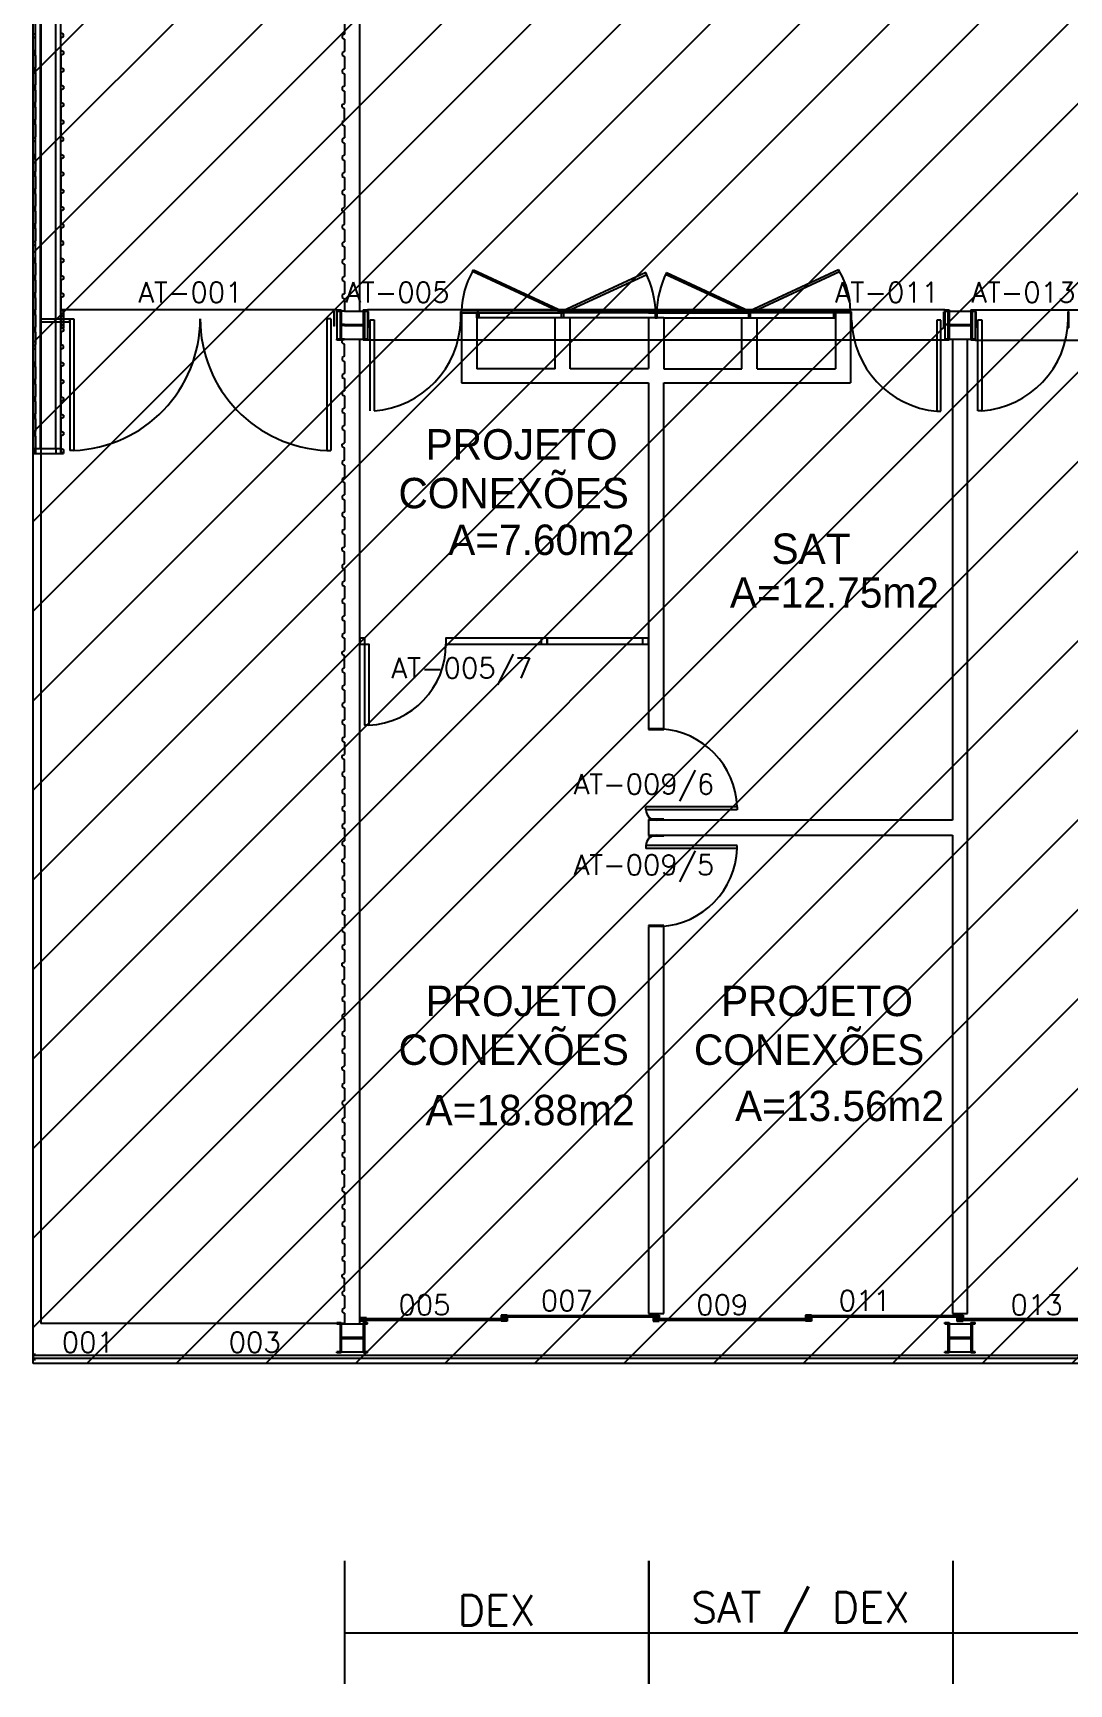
# Model space of a CAD drawing. Extents: x 966 to 1086, y 39 to 70.
# Drawn here: x 965.64 to 975.87, y 39.35 to 55.64 of the extents above; entities that cross this region are included whole.
import ezdxf
from ezdxf.enums import TextEntityAlignment as Align

# ---------------------------------------------------------------- set-up
doc = ezdxf.new("R2010")
doc.units = 0
doc.header["$LTSCALE"] = 0.5
doc.header["$MEASUREMENT"] = 0
doc.layers.get('0').update_dxf_attribs({"color": 3, "linetype": 'CONTINUOUS'})
for name, color, linetype in [('3', 2, 'CONTINUOUS'), ('DIVISORIA', 1, 'CONTINUOUS'), ('ENDEREÇO', 2, 'CONTINUOUS'), ('MATRIZ', 2, 'CONTINUOUS'), ('MATRIZ-1', 1, 'CONTINUOUS'), ('NMOD', 2, 'CONTINUOUS'), ('TEXTO', 2, 'CONTINUOUS'), ('TEXTO-CENTRO-CUSTO', 2, 'CONTINUOUS')]:
    doc.layers.add(name, color=color, linetype=linetype)
doc.styles.add('FONTE', font='FONTE.shx', dxfattribs={"height": 0.4})
doc.styles.add('ROMANS', font='simplex.shx', dxfattribs={"height": 0.3})
doc.styles.add('UNB-100', font='simplex.shx', dxfattribs={"height": 0.2})

# ---------------------------------------------------------------- blocks, each defined once
blk = doc.blocks.new('DIV')
at = {"layer": 'DIVISORIA'}
blk.add_lwpolyline([(-0.03, 0.03), (-0.97, 0.03), (-0.97, -0.03), (-0.03, -0.03)], dxfattribs=at)
blk.add_lwpolyline([(-0.03, -0.03), (0.03, -0.03), (0.03, 0.03), (-0.03, 0.03)], close=True, dxfattribs=at)

msp = doc.modelspace()

# ---------------------------------------------------------------- hatches: boundary and pattern name
at = {"layer": 'DIVISORIA'}
h = msp.add_hatch(dxfattribs=at)
h.set_pattern_fill('ANSI31', color=256, scale=5, style=0)
h.paths.add_polyline_path([(965.64165, 67.0132), (965.64165, 42.5132), (1085.94106, 42.5132), (1085.94106, 67.0132)])

# ---------------------------------------------------------------- linework, layer by layer
msp.add_lwpolyline([(965.64165, 67.0132), (1085.94106, 67.0132), (1085.94106, 42.5132), (965.64165, 42.5132)], close=True)
for points in [[(968.86665, 49.61286), (968.91665, 49.61286), (968.91665, 49.67286), (968.86665, 49.67286)], [(968.91665, 49.61286), (968.95665, 49.61286), (968.95665, 48.81286), (968.91665, 48.81286)]]:
    msp.add_lwpolyline(points, close=True, dxfattribs=at)
msp.add_arc((968.91665, 49.61286), 0.801, 272.862405, 0, dxfattribs=at)
at = {"layer": 'MATRIZ'}
for p, q in [((969.97992, 53.28952), (969.98824, 53.30756)), ((970.8591, 52.88379), (969.97992, 53.28952)), ((969.98824, 53.30756), (970.8691, 52.90111)), ((973.5934, 53.3068), (972.7142, 52.90111)), ((972.7242, 52.88379), (973.60338, 53.28952)), ((973.60338, 53.28952), (973.5934, 53.3068)), ((971.69018, 53.27998), (970.8691, 52.90111)), ((970.8791, 52.88379), (971.6987, 53.26202)), ((972.7042, 52.88379), (971.8846, 53.26202)), ((971.89312, 53.27998), (972.7142, 52.90111)), ((968.71665, 52.90085), (968.89965, 52.90085)), ((968.89965, 52.91285), (968.89965, 52.61285)), ((968.89965, 52.91285), (968.94165, 52.91285)), ((968.91165, 52.90085), (968.94165, 52.90085)), ((968.91165, 52.90085), (968.91165, 52.62485)), ((968.94165, 52.90085), (968.94165, 52.91286)), ((968.94165, 52.90085), (968.94165, 52.62485)), ((968.94768, 52.73484), (968.94768, 52.89484)), ((968.95268, 52.89484), (968.94768, 52.89484)), ((968.95268, 52.73484), (968.95268, 52.89484)), ((968.96821, 52.81527), (969.00821, 52.81527)), ((968.96821, 51.91527), (968.96821, 52.81527)), ((969.00821, 52.81527), (969.00821, 51.91527)), ((969.86258, 52.73484), (969.86258, 52.89484)), ((969.86758, 52.89484), (969.86258, 52.89484)), ((969.86758, 52.73484), (969.86758, 52.89484)), ((969.87155, 52.88375), (969.87155, 52.90375)), ((970.8661, 52.90375), (969.87155, 52.90375)), ((969.87155, 52.88375), (969.87155, 52.19243)), ((969.87155, 52.88375), (970.87174, 52.88375)), ((970.02155, 52.83375), (970.02155, 52.88375)), ((970.04155, 52.88375), (970.02155, 52.88375)), ((970.02155, 52.88175), (970.02155, 52.33175)), ((970.04155, 52.83375), (970.02155, 52.83375)), ((970.04155, 52.88369), (970.04155, 52.83369)), ((970.7941, 52.83379), (970.04155, 52.83376)), ((970.9441, 52.83379), (970.7941, 52.83379)), ((970.7941, 52.33175), (970.7941, 52.83379)), ((970.8591, 52.88379), (970.8691, 52.90111)), ((970.8591, 52.83379), (970.8591, 52.88379)), ((970.8791, 52.88379), (970.8591, 52.88379)), ((970.8791, 52.83379), (970.8591, 52.83379)), ((970.8661, 52.88375), (970.8661, 52.90375)), ((970.8791, 52.88379), (970.8691, 52.90111)), ((971.78865, 52.90375), (970.8721, 52.90375)), ((970.8721, 52.88375), (970.8721, 52.90375)), ((971.86665, 52.88375), (970.87774, 52.88375)), ((970.8791, 52.88372), (970.8791, 52.83372)), ((971.71665, 52.83382), (970.9441, 52.83379)), ((970.9441, 52.33175), (970.9441, 52.83379)), ((971.71665, 52.88375), (972.70556, 52.88375)), ((971.86665, 52.83382), (971.71665, 52.83382)), ((971.71665, 52.83382), (971.71665, 52.33382)), ((971.78165, 52.88382), (971.80165, 52.88382)), ((971.78165, 52.88375), (971.78165, 52.83375)), ((971.78165, 52.83382), (971.80165, 52.83382)), ((971.78865, 52.88379), (971.78865, 52.90379)), ((971.79465, 52.88379), (971.79465, 52.90379)), ((971.79465, 52.90375), (972.7112, 52.90375)), ((971.80165, 52.83382), (971.80165, 52.88382)), ((971.86665, 52.83382), (972.6392, 52.83379)), ((971.86665, 52.83382), (971.86665, 52.33182)), ((972.6392, 52.83379), (972.7892, 52.83379)), ((972.6392, 52.33175), (972.6392, 52.83379)), ((972.7042, 52.88379), (972.7142, 52.90111)), ((972.7042, 52.88379), (972.7242, 52.88379)), ((972.7042, 52.88372), (972.7042, 52.83372)), ((972.7042, 52.83379), (972.7242, 52.83379)), ((972.7112, 52.88375), (972.7112, 52.90375)), ((973.71175, 52.88375), (972.71156, 52.88375)), ((972.7242, 52.88379), (972.7142, 52.90111)), ((972.7172, 52.88375), (972.7172, 52.90375)), ((972.7172, 52.90375), (973.71175, 52.90375)), ((972.7242, 52.83379), (972.7242, 52.88379)), ((972.7892, 52.33175), (972.7892, 52.83379)), ((972.7892, 52.83379), (973.54175, 52.83376)), ((973.54175, 52.88375), (973.56175, 52.88375)), ((973.54175, 52.88369), (973.54175, 52.83369)), ((973.54175, 52.83375), (973.56175, 52.83375)), ((973.56175, 52.83375), (973.56175, 52.88375)), ((973.56175, 52.88175), (973.56175, 52.33175)), ((973.71175, 52.88375), (973.71175, 52.90375)), ((973.71175, 52.88643), (973.71175, 52.73643)), ((973.71175, 52.88375), (973.71175, 52.19243)), ((973.71675, 52.73143), (973.71675, 52.89143)), ((973.71675, 52.89143), (973.72175, 52.89143)), ((973.72175, 52.73143), (973.72175, 52.89143)), ((974.56282, 52.81186), (974.56282, 51.91186)), ((974.60282, 52.81186), (974.56282, 52.81186)), ((974.60282, 51.91186), (974.60282, 52.81186)), ((974.63165, 52.73143), (974.63165, 52.89143)), ((974.63165, 52.89143), (974.63665, 52.89143)), ((974.63665, 52.73143), (974.63665, 52.89143)), ((974.64165, 52.90085), (974.64165, 52.91286)), ((974.64165, 52.91285), (974.68365, 52.91285)), ((974.64165, 52.90085), (974.67165, 52.90085)), ((974.64165, 52.90085), (974.64165, 52.62485)), ((974.64165, 52.89643), (974.64165, 52.62043)), ((974.67165, 52.90085), (974.67165, 52.62485)), ((974.68365, 52.91285), (974.68365, 52.61285)), ((974.68365, 52.90085), (974.89965, 52.90085)), ((974.89965, 52.91285), (974.94165, 52.91285)), ((974.89965, 52.91285), (974.89965, 52.61285)), ((974.91165, 52.90085), (974.91165, 52.62485)), ((974.91165, 52.90085), (974.94165, 52.90085)), ((974.94165, 52.90085), (974.94165, 52.91285)), ((974.94165, 52.90085), (974.94165, 52.62485)), ((974.94558, 52.73484), (974.94558, 52.89484)), ((974.95058, 52.89484), (974.94558, 52.89484)), ((974.95058, 52.73484), (974.95058, 52.89484)), ((974.96611, 52.81527), (975.00611, 52.81527)), ((974.96611, 51.91527), (974.96611, 52.81527)), ((975.00611, 52.81527), (975.00611, 51.91527)), ((975.86048, 52.73484), (975.86048, 52.89484)), ((975.86548, 52.89484), (975.86048, 52.89484)), ((975.86548, 52.73484), (975.86548, 52.89484)), ((968.71665, 52.76885), (968.89965, 52.76885)), ((968.71665, 52.75685), (968.89965, 52.75685)), ((968.95268, 52.73484), (968.94768, 52.73484)), ((969.86758, 52.73484), (969.86258, 52.73484)), ((973.71675, 52.73143), (973.72175, 52.73143)), ((974.63165, 52.73143), (974.63665, 52.73143)), ((974.68365, 52.76885), (974.89965, 52.76885)), ((974.68365, 52.75685), (974.89965, 52.75685)), ((974.95058, 52.73484), (974.94558, 52.73484)), ((975.86548, 52.73484), (975.86048, 52.73484)), ((968.71665, 52.62485), (968.89965, 52.62485)), ((968.86665, 42.90919), (968.86665, 52.62485)), ((968.94165, 52.61285), (968.89965, 52.61285)), ((968.94165, 52.62485), (968.91165, 52.62485)), ((968.94165, 52.61285), (968.94165, 52.62485)), ((974.67165, 52.62485), (974.64165, 52.62485)), ((974.64165, 52.61285), (974.64165, 52.62485)), ((974.68365, 52.61285), (974.64165, 52.61285)), ((974.68365, 52.62485), (974.89965, 52.62485)), ((974.71665, 52.62485), (974.71665, 47.87674)), ((974.86665, 43.00768), (974.86665, 52.62485)), ((974.94165, 52.61285), (974.89965, 52.61285)), ((974.94165, 52.62485), (974.91165, 52.62485)), ((974.94165, 52.61285), (974.94165, 52.62485)), ((970.7941, 52.33175), (970.02155, 52.33175)), ((971.71665, 52.33175), (970.9441, 52.33175)), ((971.86665, 52.33175), (972.6392, 52.33175)), ((972.7892, 52.33175), (973.56175, 52.33175)), ((969.87155, 52.19243), (971.71665, 52.19243)), ((971.71665, 52.19286), (971.71665, 48.77674)), ((971.86665, 48.77674), (971.86665, 52.19243)), ((971.86665, 52.19243), (973.71175, 52.19243)), ((974.56282, 51.91186), (974.60282, 51.91186)), ((975.00611, 51.91527), (974.96611, 51.91527)), ((971.86665, 48.77674), (971.71665, 48.77674)), ((971.86665, 48.77174), (971.71665, 48.77174)), ((971.71665, 48.77174), (971.71665, 48.76674)), ((971.86665, 48.76674), (971.71665, 48.76674)), ((971.86665, 48.77174), (971.86665, 48.76674)), ((972.59265, 48.00674), (971.69165, 48.00674)), ((971.69165, 47.97674), (971.69165, 48.00674)), ((972.59321, 47.97674), (971.69165, 47.97674)), ((972.59265, 48.00674), (972.59265, 47.97674)), ((971.86665, 47.88674), (971.71665, 47.88674)), ((971.71665, 47.88674), (971.71665, 47.88174)), ((971.86665, 47.88174), (971.71665, 47.88174)), ((974.71665, 47.87674), (971.71665, 47.87674)), ((971.71665, 47.87674), (971.71665, 47.72674)), ((971.86665, 47.88674), (971.86665, 47.88174)), ((972.59321, 47.62674), (971.69165, 47.62674)), ((971.69165, 47.62674), (971.69165, 47.59674)), ((972.59265, 47.59674), (971.69165, 47.59674)), ((971.71665, 47.72674), (974.71665, 47.72674)), ((971.71665, 47.72174), (971.71665, 47.71674)), ((971.86665, 47.72174), (971.71665, 47.72174)), ((971.86665, 47.71674), (971.71665, 47.71674)), ((971.86665, 47.72174), (971.86665, 47.71674)), ((972.59265, 47.59674), (972.59265, 47.62674)), ((974.71665, 47.72674), (974.71665, 43.00768)), ((971.86665, 46.83674), (971.71665, 46.83674)), ((971.71665, 46.83674), (971.71665, 46.83174)), ((971.86665, 46.83174), (971.71665, 46.83174)), ((971.71665, 46.82674), (971.71665, 43.00768)), ((971.86665, 46.82674), (971.71665, 46.82674)), ((971.86665, 46.83674), (971.86665, 46.83174)), ((971.86665, 43.00768), (971.86665, 46.82674)), ((971.71665, 43.00768), (971.86665, 43.00768)), ((974.71665, 43.00768), (974.86665, 43.00768))]:
    msp.add_line(p, q, dxfattribs=at)
for centre, radius, start, end in [((970.68355, 52.88375), 0.81225, 150.029088, 178.589059), ((972.89975, 52.88375), 0.81225, 1.410941, 29.970912), ((970.72583, 52.82996), 1.06418, 2.901029, 25.016171), ((972.85747, 52.82996), 1.06418, 154.983829, 177.098971), ((968.93875, 52.83674), 0.92408, 274.310497, 358.642288), ((974.64771, 52.8342), 0.92624, 181.408656, 264.741495), ((974.93666, 52.83674), 0.92408, 274.310497, 358.642288), ((971.79165, 47.97674), 0.80156, 2.144908, 86.423666), ((971.79165, 47.97674), 0.1, 180, 270), ((971.79165, 47.62674), 0.1, 90, 180), ((971.79165, 47.62674), 0.80156, 273.576334, 357.855092)]:
    msp.add_arc(centre, radius, start, end, dxfattribs=at)
at = {"layer": 'MATRIZ-1'}
for p, q in [((965.64165, 42.5132), (965.64165, 67.0132)), ((965.66665, 51.49477), (965.66665, 66.81854)), ((965.71632, 51.54477), (965.71632, 66.86396)), ((965.86632, 51.54477), (965.86632, 66.86396)), ((965.91665, 51.49477), (965.91665, 66.86396)), ((968.86665, 52.90085), (968.86665, 56.6252)), ((968.71665, 55.75445), (968.71665, 55.63399)), ((965.64165, 55.63224), (965.66665, 55.64474)), ((965.64165, 55.60724), (965.64165, 55.63224)), ((965.64165, 55.60724), (965.66665, 55.59474)), ((965.66665, 55.47394), (965.66665, 55.59474)), ((965.94165, 55.63224), (965.91665, 55.64474)), ((965.94165, 55.63224), (965.91665, 55.64474)), ((965.94165, 55.60724), (965.91665, 55.59474)), ((965.94165, 55.60724), (965.91665, 55.59474)), ((965.91665, 55.47394), (965.91665, 55.59474)), ((965.91665, 55.47394), (965.91665, 55.59474)), ((965.94165, 55.60724), (965.94165, 55.63224)), ((965.94165, 55.60724), (965.94165, 55.63224)), ((968.71665, 55.63399), (968.69165, 55.62149)), ((968.69165, 55.62149), (968.69165, 55.59649)), ((968.69165, 55.59649), (968.71665, 55.58399)), ((968.71665, 55.58399), (968.71665, 55.46285)), ((965.66665, 55.47394), (965.64165, 55.46144)), ((965.64165, 55.46144), (965.64165, 55.43644)), ((965.64165, 55.43644), (965.66665, 55.42394)), ((965.66665, 55.42394), (965.66665, 55.30348)), ((965.91665, 55.47394), (965.94165, 55.46144)), ((965.91665, 55.47394), (965.94165, 55.46144)), ((965.94165, 55.43644), (965.91665, 55.42394)), ((965.94165, 55.43644), (965.91665, 55.42394)), ((965.91665, 55.42394), (965.91665, 55.30348)), ((965.91665, 55.42394), (965.91665, 55.30348)), ((965.94165, 55.46144), (965.94165, 55.43644)), ((965.94165, 55.46144), (965.94165, 55.43644)), ((968.71665, 55.46285), (968.69165, 55.45035)), ((968.69165, 55.45035), (968.69165, 55.42535)), ((968.69165, 55.42535), (968.71665, 55.41285)), ((968.71665, 55.41285), (968.71665, 55.29205)), ((965.66665, 55.30348), (965.64165, 55.29098)), ((965.64165, 55.29098), (965.64165, 55.26598)), ((965.64165, 55.26598), (965.66665, 55.25348)), ((965.66665, 55.25348), (965.66665, 55.13234)), ((965.91665, 55.30348), (965.94165, 55.29098)), ((965.91665, 55.30348), (965.94165, 55.29098)), ((965.94165, 55.26598), (965.91665, 55.25348)), ((965.94165, 55.26598), (965.91665, 55.25348)), ((965.91665, 55.25348), (965.91665, 55.13234)), ((965.91665, 55.25348), (965.91665, 55.13234)), ((965.94165, 55.29098), (965.94165, 55.26598)), ((965.94165, 55.29098), (965.94165, 55.26598)), ((968.71665, 55.29205), (968.69165, 55.27955)), ((968.69165, 55.27955), (968.69165, 55.25455)), ((968.69165, 55.25455), (968.71665, 55.24205)), ((968.71665, 55.24205), (968.71665, 55.12125)), ((965.66665, 55.13234), (965.64165, 55.11984)), ((965.64165, 55.11984), (965.64165, 55.09484)), ((965.64165, 55.09484), (965.66665, 55.08234)), ((965.66665, 55.08234), (965.66665, 54.96154)), ((965.91665, 55.13234), (965.94165, 55.11984)), ((965.91665, 55.13234), (965.94165, 55.11984)), ((965.94165, 55.09484), (965.91665, 55.08234)), ((965.94165, 55.09484), (965.91665, 55.08234)), ((965.91665, 55.08234), (965.91665, 54.96154)), ((965.91665, 55.08234), (965.91665, 54.96154)), ((965.94165, 55.11984), (965.94165, 55.09484)), ((965.94165, 55.11984), (965.94165, 55.09484)), ((968.71665, 55.12125), (968.69165, 55.10875)), ((968.69165, 55.10875), (968.69165, 55.08375)), ((968.69165, 55.08375), (968.71665, 55.07125)), ((965.66665, 54.96154), (965.64165, 54.94904)), ((965.64165, 54.94904), (965.64165, 54.92404)), ((965.64165, 54.92404), (965.66665, 54.91154)), ((965.66665, 54.91154), (965.66665, 54.79074)), ((965.91665, 54.96154), (965.94165, 54.94904)), ((965.91665, 54.96154), (965.94165, 54.94904)), ((965.94165, 54.92404), (965.91665, 54.91154)), ((965.94165, 54.92404), (965.91665, 54.91154)), ((965.91665, 54.91154), (965.91665, 54.79074)), ((965.91665, 54.91154), (965.91665, 54.79074)), ((965.94165, 54.94904), (965.94165, 54.92404)), ((965.94165, 54.94904), (965.94165, 54.92404)), ((968.69165, 54.93795), (968.71665, 54.95045)), ((968.69165, 54.91295), (968.69165, 54.93795)), ((968.69165, 54.91295), (968.71665, 54.90045)), ((968.71665, 55.07125), (968.71665, 54.95045)), ((965.66665, 54.79074), (965.64165, 54.77824)), ((965.64165, 54.77824), (965.64165, 54.75324)), ((965.64165, 54.75324), (965.66665, 54.74074)), ((965.91665, 54.79074), (965.94165, 54.77824)), ((965.91665, 54.79074), (965.94165, 54.77824)), ((965.94165, 54.75324), (965.91665, 54.74074)), ((965.94165, 54.75324), (965.91665, 54.74074)), ((965.94165, 54.77824), (965.94165, 54.75324)), ((965.94165, 54.77824), (965.94165, 54.75324)), ((968.71665, 54.77965), (968.69165, 54.76715)), ((968.69165, 54.76715), (968.69165, 54.74215)), ((968.71665, 54.77965), (968.71665, 54.90045)), ((965.64165, 54.60744), (965.66665, 54.61994)), ((965.64165, 54.58244), (965.64165, 54.60744)), ((965.66665, 54.74074), (965.66665, 54.61994)), ((965.91665, 54.74074), (965.91665, 54.61994)), ((965.91665, 54.74074), (965.91665, 54.61994)), ((965.94165, 54.60744), (965.91665, 54.61994)), ((965.94165, 54.58244), (965.94165, 54.60744)), ((968.69165, 54.74215), (968.71665, 54.72965)), ((968.71665, 54.60919), (968.69165, 54.59669)), ((968.69165, 54.59669), (968.69165, 54.57169)), ((968.71665, 54.72965), (968.71665, 54.60919)), ((965.64165, 54.58244), (965.66665, 54.56994)), ((965.66665, 54.44914), (965.64165, 54.43664)), ((965.64165, 54.43664), (965.64165, 54.41164)), ((965.66665, 54.44914), (965.66665, 54.56994)), ((965.94165, 54.58244), (965.91665, 54.56994)), ((965.91665, 54.44914), (965.91665, 54.56994)), ((965.91665, 54.44914), (965.94165, 54.43664)), ((965.94165, 54.43664), (965.94165, 54.41164)), ((968.69165, 54.57169), (968.71665, 54.55919)), ((968.71665, 54.43805), (968.69165, 54.42555)), ((968.69165, 54.42555), (968.69165, 54.40055)), ((968.71665, 54.55919), (968.71665, 54.43805)), ((965.64165, 54.41164), (965.66665, 54.39914)), ((965.66665, 54.27868), (965.64165, 54.26618)), ((965.64165, 54.26618), (965.64165, 54.24118)), ((965.66665, 54.39914), (965.66665, 54.27868)), ((965.94165, 54.41164), (965.91665, 54.39914)), ((965.91665, 54.39914), (965.91665, 54.27868)), ((965.91665, 54.27868), (965.94165, 54.26618)), ((965.94165, 54.26618), (965.94165, 54.24118)), ((968.69165, 54.40055), (968.71665, 54.38805)), ((968.71665, 54.26725), (968.69165, 54.25475)), ((968.71665, 54.38805), (968.71665, 54.26725)), ((965.64165, 54.24118), (965.66665, 54.22868)), ((965.66665, 54.10754), (965.64165, 54.09504)), ((965.66665, 54.22868), (965.66665, 54.10754)), ((965.94165, 54.24118), (965.91665, 54.22868)), ((965.91665, 54.22868), (965.91665, 54.10754)), ((965.91665, 54.10754), (965.94165, 54.09504)), ((968.69165, 54.25475), (968.69165, 54.22975)), ((968.69165, 54.22975), (968.71665, 54.21725)), ((968.71665, 54.21725), (968.71665, 54.09645)), ((965.64165, 54.09504), (965.64165, 54.07004)), ((965.64165, 54.07004), (965.66665, 54.05754)), ((965.66665, 53.93674), (965.64165, 53.92424)), ((965.66665, 54.05754), (965.66665, 53.93674)), ((965.94165, 54.07004), (965.91665, 54.05754)), ((965.91665, 54.05754), (965.91665, 53.93674)), ((965.91665, 53.93674), (965.94165, 53.92424)), ((965.94165, 54.09504), (965.94165, 54.07004)), ((968.71665, 54.09645), (968.69165, 54.08395)), ((968.69165, 54.08395), (968.69165, 54.05895)), ((968.69165, 54.05895), (968.71665, 54.04645)), ((968.71665, 54.04645), (968.71665, 53.92565)), ((965.64165, 53.92424), (965.64165, 53.89924)), ((965.64165, 53.89924), (965.66665, 53.88674)), ((965.66665, 53.88674), (965.66665, 53.76594)), ((965.94165, 53.89924), (965.91665, 53.88674)), ((965.91665, 53.88674), (965.91665, 53.76594)), ((965.94165, 53.92424), (965.94165, 53.89924)), ((968.69165, 53.91315), (968.71665, 53.92565)), ((968.69165, 53.88815), (968.69165, 53.91315)), ((968.69165, 53.88815), (968.71665, 53.87565)), ((968.71665, 53.75485), (968.71665, 53.87565)), ((965.66665, 53.76594), (965.64165, 53.75344)), ((965.64165, 53.75344), (965.64165, 53.72844)), ((965.64165, 53.72844), (965.66665, 53.71594)), ((965.66665, 53.71594), (965.66665, 53.59514)), ((965.91665, 53.76594), (965.94165, 53.75344)), ((965.94165, 53.72844), (965.91665, 53.71594)), ((965.91665, 53.71594), (965.91665, 53.59514)), ((965.94165, 53.75344), (965.94165, 53.72844)), ((968.71665, 53.75485), (968.69165, 53.74235)), ((968.69165, 53.74235), (968.69165, 53.71735)), ((968.69165, 53.71735), (968.71665, 53.70485)), ((968.71665, 53.70485), (968.71665, 53.58439)), ((965.64165, 53.58264), (965.66665, 53.59514)), ((965.64165, 53.55764), (965.64165, 53.58264)), ((965.64165, 53.55764), (965.66665, 53.54514)), ((965.66665, 53.42434), (965.66665, 53.54514)), ((965.94165, 53.58264), (965.91665, 53.59514)), ((965.94165, 53.55764), (965.91665, 53.54514)), ((965.91665, 53.42434), (965.91665, 53.54514)), ((965.94165, 53.55764), (965.94165, 53.58264)), ((968.71665, 53.58439), (968.69165, 53.57189)), ((968.69165, 53.57189), (968.69165, 53.54689)), ((968.69165, 53.54689), (968.71665, 53.53439)), ((968.71665, 53.53439), (968.71665, 53.41325)), ((965.66665, 53.42434), (965.64165, 53.41184)), ((965.64165, 53.41184), (965.64165, 53.38684)), ((965.64165, 53.38684), (965.66665, 53.37434)), ((965.66665, 53.37434), (965.66665, 53.25388)), ((965.91665, 53.42434), (965.94165, 53.41184)), ((965.94165, 53.38684), (965.91665, 53.37434)), ((965.91665, 53.37434), (965.91665, 53.25388)), ((965.94165, 53.41184), (965.94165, 53.38684)), ((968.71665, 53.41325), (968.69165, 53.40075)), ((968.69165, 53.40075), (968.69165, 53.37575)), ((968.69165, 53.37575), (968.71665, 53.36325)), ((968.71665, 53.36325), (968.71665, 53.24245)), ((965.66665, 53.25388), (965.64165, 53.24138)), ((965.64165, 53.24138), (965.64165, 53.21638)), ((965.64165, 53.21638), (965.66665, 53.20388)), ((965.66665, 53.20388), (965.66665, 53.08274)), ((965.91665, 53.25388), (965.94165, 53.24138)), ((965.94165, 53.21638), (965.91665, 53.20388)), ((965.91665, 53.20388), (965.91665, 53.08274)), ((965.94165, 53.24138), (965.94165, 53.21638)), ((968.71665, 53.24245), (968.69165, 53.22995)), ((968.69165, 53.22995), (968.69165, 53.20495)), ((968.69165, 53.20495), (968.71665, 53.19245)), ((968.71665, 53.19245), (968.71665, 53.07165)), ((965.66665, 53.08274), (965.64165, 53.07024)), ((965.64165, 53.07024), (965.64165, 53.04524)), ((965.64165, 53.04524), (965.66665, 53.03274)), ((965.66665, 53.03274), (965.66665, 52.91194)), ((965.91665, 53.08274), (965.94165, 53.07024)), ((965.94165, 53.04524), (965.91665, 53.03274)), ((965.91665, 53.03274), (965.91665, 52.91194)), ((965.94165, 53.07024), (965.94165, 53.04524)), ((968.71665, 53.07165), (968.69165, 53.05915)), ((968.69165, 53.05915), (968.69165, 53.03415)), ((968.69165, 53.03415), (968.71665, 53.02165)), ((968.71665, 53.02165), (968.71665, 52.90085)), ((965.66665, 52.91194), (965.64165, 52.89944)), ((965.64165, 52.89944), (965.64165, 52.87444)), ((965.64165, 52.87444), (965.66665, 52.86194)), ((965.66665, 52.86194), (965.66665, 52.74114)), ((968.64165, 52.91285), (965.91665, 52.91285)), ((965.91665, 52.91194), (965.94165, 52.89944)), ((965.91665, 52.88), (965.94165, 52.88)), ((965.91665, 52.88), (965.91665, 52.855)), ((965.91665, 52.86194), (965.91665, 52.74114)), ((965.91665, 51.49477), (965.91665, 52.86194)), ((965.91665, 52.855), (965.94165, 52.855)), ((965.94165, 52.89944), (965.94165, 52.88)), ((965.94665, 52.885), (965.94165, 52.885)), ((965.94165, 52.735), (965.94165, 52.885)), ((965.94165, 52.855), (965.94165, 52.88)), ((965.94665, 52.735), (965.94665, 52.885)), ((968.61444, 52.89988), (968.60944, 52.89988)), ((968.60944, 52.89988), (968.60944, 52.74988)), ((968.61444, 52.89988), (968.61444, 52.74988)), ((968.64165, 52.90085), (968.64165, 52.91286)), ((968.64165, 52.91285), (968.68365, 52.91285)), ((968.64165, 52.90085), (968.67165, 52.90085)), ((968.64165, 52.90085), (968.64165, 52.62485)), ((968.67165, 52.90085), (968.67165, 52.62485)), ((968.68365, 52.91285), (968.68365, 52.61285)), ((968.71665, 52.90085), (968.68365, 52.90085)), ((974.64165, 52.91286), (968.94165, 52.91286)), ((974.94165, 52.91285), (980.64165, 52.91285)), ((965.66665, 52.74114), (965.64165, 52.72864)), ((965.64165, 52.72864), (965.64165, 52.70364)), ((965.64165, 52.70364), (965.66665, 52.69114)), ((965.66665, 52.69114), (965.66665, 52.57034)), ((965.91665, 52.76494), (965.94165, 52.76494)), ((965.91665, 52.76494), (965.91665, 52.73994)), ((965.91665, 52.73994), (965.94165, 52.73994)), ((965.94165, 52.70364), (965.91665, 52.69114)), ((965.91665, 52.69114), (965.91665, 52.57034)), ((965.91905, 52.73994), (965.94165, 52.72864)), ((965.94165, 52.73994), (965.94165, 52.76494)), ((965.94665, 52.735), (965.94165, 52.735)), ((965.94165, 52.72864), (965.94165, 52.70364)), ((968.61444, 52.74988), (968.60944, 52.74988)), ((968.71665, 52.76885), (968.68365, 52.76885)), ((968.71665, 52.75685), (968.68365, 52.75685)), ((965.64165, 52.55784), (965.66665, 52.57034)), ((965.64165, 52.53284), (965.64165, 52.55784)), ((965.64165, 52.53284), (965.66665, 52.52034)), ((965.66665, 52.39954), (965.66665, 52.52034)), ((965.94165, 52.55784), (965.91665, 52.57034)), ((965.94165, 52.53284), (965.91665, 52.52034)), ((965.91665, 52.39954), (965.91665, 52.52034)), ((965.94165, 52.53284), (965.94165, 52.55784)), ((968.64165, 52.61285), (968.64165, 52.62485)), ((968.67165, 52.62485), (968.64165, 52.62485)), ((968.68365, 52.61285), (968.64165, 52.61285)), ((968.71665, 52.62485), (968.68365, 52.62485)), ((968.69165, 52.61235), (968.71665, 52.62485)), ((968.69165, 52.58735), (968.69165, 52.61235)), ((968.69165, 52.58735), (968.71665, 52.57485)), ((968.71665, 52.45405), (968.71665, 52.57485)), ((974.64165, 52.61286), (968.94165, 52.61286)), ((974.94165, 52.61285), (980.64165, 52.61285)), ((965.66665, 52.39954), (965.64165, 52.38704)), ((965.64165, 52.38704), (965.64165, 52.36204)), ((965.64165, 52.36204), (965.66665, 52.34954)), ((965.66665, 52.34954), (965.66665, 52.22908)), ((965.91665, 52.39954), (965.94165, 52.38704)), ((965.94165, 52.36204), (965.91665, 52.34954)), ((965.91665, 52.34954), (965.91665, 52.22908)), ((965.94165, 52.38704), (965.94165, 52.36204)), ((968.71665, 52.45405), (968.69165, 52.44155)), ((968.69165, 52.44155), (968.69165, 52.41655)), ((968.69165, 52.41655), (968.71665, 52.40405)), ((968.71665, 52.40405), (968.71665, 52.28359)), ((965.66665, 52.22908), (965.64165, 52.21658)), ((965.64165, 52.21658), (965.64165, 52.19158)), ((965.64165, 52.19158), (965.66665, 52.17908)), ((965.66665, 52.17908), (965.66665, 52.05794)), ((965.91665, 52.22908), (965.94165, 52.21658)), ((965.94165, 52.19158), (965.91665, 52.17908)), ((965.91665, 52.17908), (965.91665, 52.05794)), ((965.94165, 52.21658), (965.94165, 52.19158)), ((968.71665, 52.28359), (968.69165, 52.27109)), ((968.69165, 52.27109), (968.69165, 52.24609)), ((968.69165, 52.24609), (968.71665, 52.23359)), ((968.71665, 52.23359), (968.71665, 52.11245)), ((965.66665, 52.05794), (965.64165, 52.04544)), ((965.64165, 52.04544), (965.64165, 52.02044)), ((965.64165, 52.02044), (965.66665, 52.00794)), ((965.66665, 52.00794), (965.66665, 51.88714)), ((965.91665, 52.05794), (965.94165, 52.04544)), ((965.94165, 52.02044), (965.91665, 52.00794)), ((965.91665, 52.00794), (965.91665, 51.88714)), ((965.94165, 52.04544), (965.94165, 52.02044)), ((968.71665, 52.11245), (968.69165, 52.09995)), ((968.69165, 52.09995), (968.69165, 52.07495)), ((968.69165, 52.07495), (968.71665, 52.06245)), ((968.71665, 52.06245), (968.71665, 51.94165)), ((965.66665, 51.88714), (965.64165, 51.87464)), ((965.64165, 51.87464), (965.64165, 51.84964)), ((965.64165, 51.84964), (965.66665, 51.83714)), ((965.66665, 51.83714), (965.66665, 51.71634)), ((965.91665, 51.88714), (965.94165, 51.87464)), ((965.94165, 51.84964), (965.91665, 51.83714)), ((965.91665, 51.83714), (965.91665, 51.71634)), ((965.94165, 51.87464), (965.94165, 51.84964)), ((968.71665, 51.94165), (968.69165, 51.92915)), ((968.69165, 51.92915), (968.69165, 51.90415)), ((968.69165, 51.90415), (968.71665, 51.89165)), ((968.71665, 51.89165), (968.71665, 51.77085)), ((965.66665, 51.71634), (965.64165, 51.70384)), ((965.64165, 51.70384), (965.64165, 51.67884)), ((965.64165, 51.67884), (965.66665, 51.66634)), ((965.66665, 51.6672), (965.66665, 51.5464)), ((965.91665, 51.71634), (965.94165, 51.70384)), ((965.94165, 51.67884), (965.91665, 51.66634)), ((965.91665, 51.6672), (965.91665, 51.5464)), ((965.94165, 51.70384), (965.94165, 51.67884)), ((968.71665, 51.77085), (968.69165, 51.75835)), ((968.69165, 51.75835), (968.69165, 51.73335)), ((968.69165, 51.73335), (968.71665, 51.72085)), ((968.71665, 51.72085), (968.71665, 51.60005)), ((965.66665, 51.5464), (965.64165, 51.5339)), ((965.64165, 51.5339), (965.64165, 51.5089)), ((965.64165, 51.5339), (965.64165, 51.49477)), ((965.64165, 51.5089), (965.66665, 51.4964)), ((965.64165, 51.49477), (965.94165, 51.49477)), ((965.66665, 51.54477), (965.66665, 51.49477)), ((965.66665, 51.54477), (965.71665, 51.54477)), ((965.71665, 51.54477), (965.71665, 51.49477)), ((965.71665, 51.54477), (965.86665, 51.54477)), ((965.86665, 51.54477), (965.86665, 51.49477)), ((965.86665, 51.54477), (965.91665, 51.54477)), ((965.91665, 51.5464), (965.94165, 51.5339)), ((965.91665, 51.54477), (965.91665, 51.49477)), ((965.94165, 51.5089), (965.91665, 51.4964)), ((965.94165, 51.5339), (965.94165, 51.5089)), ((965.94165, 51.5339), (965.94165, 51.49477)), ((968.69165, 51.58755), (968.71665, 51.60005)), ((968.69165, 51.56255), (968.69165, 51.58755)), ((968.69165, 51.56255), (968.71665, 51.55005)), ((968.71665, 51.42925), (968.71665, 51.55005)), ((968.71665, 51.42925), (968.69165, 51.41675)), ((968.69165, 51.41675), (968.69165, 51.39175)), ((968.69165, 51.39175), (968.71665, 51.37925)), ((968.71665, 51.37925), (968.71665, 51.25879)), ((968.71665, 51.25879), (968.69165, 51.24629)), ((968.69165, 51.24629), (968.69165, 51.22129)), ((968.69165, 51.22129), (968.71665, 51.20879)), ((968.71665, 51.20879), (968.71665, 51.08765)), ((968.71665, 51.08765), (968.69165, 51.07515)), ((968.69165, 51.07515), (968.69165, 51.05015)), ((968.69165, 51.05015), (968.71665, 51.03765)), ((968.71665, 51.03765), (968.71665, 50.91685)), ((968.71665, 50.91685), (968.69165, 50.90435)), ((968.69165, 50.90435), (968.69165, 50.87935)), ((968.69165, 50.87935), (968.71665, 50.86685)), ((968.71665, 50.86685), (968.71665, 50.74605)), ((968.71665, 50.74605), (968.69165, 50.73355)), ((968.69165, 50.73355), (968.69165, 50.70855)), ((968.69165, 50.70855), (968.71665, 50.69605)), ((968.71665, 50.69605), (968.71665, 50.57525)), ((968.69165, 50.56275), (968.71665, 50.57525)), ((968.69165, 50.53775), (968.69165, 50.56275)), ((968.69165, 50.53775), (968.71665, 50.52525)), ((968.71665, 50.40445), (968.71665, 50.52525)), ((968.71665, 50.40445), (968.69165, 50.39195)), ((968.69165, 50.39195), (968.69165, 50.36695)), ((968.69165, 50.36695), (968.71665, 50.35445)), ((968.71665, 50.35445), (968.71665, 50.23399)), ((968.71665, 50.23399), (968.69165, 50.22149)), ((968.69165, 50.22149), (968.69165, 50.19649)), ((968.69165, 50.19649), (968.71665, 50.18399)), ((968.71665, 50.06285), (968.69165, 50.05035)), ((968.69165, 50.05035), (968.69165, 50.02535)), ((968.69165, 50.02535), (968.71665, 50.01285)), ((968.71665, 50.18399), (968.71665, 50.06285)), ((968.71665, 49.89205), (968.69165, 49.87955)), ((968.69165, 49.87955), (968.69165, 49.85455)), ((968.71665, 50.01285), (968.71665, 49.89205)), ((968.69165, 49.85455), (968.71665, 49.84205)), ((968.71665, 49.72125), (968.69165, 49.70875)), ((968.69165, 49.70875), (968.69165, 49.68375)), ((968.71665, 49.84205), (968.71665, 49.72125)), ((968.69165, 49.68375), (968.71665, 49.67125)), ((968.69165, 49.53795), (968.71665, 49.55045)), ((968.69165, 49.51295), (968.69165, 49.53795)), ((968.71665, 49.67125), (968.71665, 49.55045)), ((968.69165, 49.51295), (968.71665, 49.50045)), ((968.71665, 49.37965), (968.69165, 49.36715)), ((968.71665, 49.37965), (968.71665, 49.50045)), ((968.69165, 49.36715), (968.69165, 49.34215)), ((968.69165, 49.34215), (968.71665, 49.32965)), ((968.71665, 49.20919), (968.69165, 49.19669)), ((968.71665, 49.32965), (968.71665, 49.20919)), ((968.69165, 49.19669), (968.69165, 49.17169)), ((968.69165, 49.17169), (968.71665, 49.15919)), ((968.71665, 49.15919), (968.71665, 49.03805)), ((968.71665, 49.03805), (968.69165, 49.02555)), ((968.69165, 49.02555), (968.69165, 49.00055)), ((968.69165, 49.00055), (968.71665, 48.98805)), ((968.71665, 48.98805), (968.71665, 48.86725)), ((968.71665, 48.86725), (968.69165, 48.85475)), ((968.69165, 48.85475), (968.69165, 48.82975)), ((968.69165, 48.82975), (968.71665, 48.81725)), ((968.71665, 48.81725), (968.71665, 48.69645)), ((968.71665, 48.69645), (968.69165, 48.68395)), ((968.69165, 48.68395), (968.69165, 48.65895)), ((968.69165, 48.65895), (968.71665, 48.64645)), ((968.71665, 48.64645), (968.71665, 48.52565)), ((968.69165, 48.51315), (968.71665, 48.52565)), ((968.69165, 48.48815), (968.69165, 48.51315)), ((968.69165, 48.48815), (968.71665, 48.47565)), ((968.71665, 48.35485), (968.71665, 48.47565)), ((968.71665, 48.35485), (968.69165, 48.34235)), ((968.69165, 48.34235), (968.69165, 48.31735)), ((968.69165, 48.31735), (968.71665, 48.30485)), ((968.71665, 48.30485), (968.71665, 48.18439)), ((968.71665, 48.18439), (968.69165, 48.17189)), ((968.69165, 48.17189), (968.69165, 48.14689)), ((968.69165, 48.14689), (968.71665, 48.13439)), ((968.71665, 48.13439), (968.71665, 48.01325)), ((968.71665, 48.01325), (968.69165, 48.00075)), ((968.69165, 48.00075), (968.69165, 47.97575)), ((968.69165, 47.97575), (968.71665, 47.96325)), ((968.71665, 47.96325), (968.71665, 47.84245)), ((968.71665, 47.84245), (968.69165, 47.82995)), ((968.69165, 47.82995), (968.69165, 47.80495)), ((968.69165, 47.80495), (968.71665, 47.79245)), ((968.71665, 47.79245), (968.71665, 47.67165)), ((968.71665, 47.67165), (968.69165, 47.65915)), ((968.69165, 47.65915), (968.69165, 47.63415)), ((968.69165, 47.63415), (968.71665, 47.62165)), ((968.71665, 47.62165), (968.71665, 47.50085)), ((968.69165, 47.48835), (968.71665, 47.50085)), ((968.69165, 47.46335), (968.69165, 47.48835)), ((968.69165, 47.46335), (968.71665, 47.45085)), ((968.71665, 47.33005), (968.71665, 47.45085)), ((968.71665, 47.33005), (968.69165, 47.31755)), ((968.69165, 47.31755), (968.69165, 47.29255)), ((968.69165, 47.29255), (968.71665, 47.28005)), ((968.71665, 47.28005), (968.71665, 47.15959)), ((968.71665, 47.15959), (968.69165, 47.14709)), ((968.69165, 47.14709), (968.69165, 47.12209)), ((968.69165, 47.12209), (968.71665, 47.10959)), ((968.71665, 47.10959), (968.71665, 46.98845)), ((968.71665, 46.98845), (968.69165, 46.97595)), ((968.69165, 46.97595), (968.69165, 46.95095)), ((968.69165, 46.95095), (968.71665, 46.93845)), ((968.71665, 46.93845), (968.71665, 46.81765)), ((968.71665, 46.81765), (968.69165, 46.80515)), ((968.69165, 46.80515), (968.69165, 46.78015)), ((968.69165, 46.78015), (968.71665, 46.76765)), ((968.71665, 46.76765), (968.71665, 46.64685)), ((968.71665, 46.64685), (968.69165, 46.63435)), ((968.69165, 46.63435), (968.69165, 46.60935)), ((968.69165, 46.60935), (968.71665, 46.59685)), ((968.69165, 46.46355), (968.71665, 46.47605)), ((968.69165, 46.43855), (968.69165, 46.46355)), ((968.69165, 46.43855), (968.71665, 46.42605)), ((968.71665, 46.59685), (968.71665, 46.47605)), ((968.71665, 46.30525), (968.69165, 46.29275)), ((968.69165, 46.29275), (968.69165, 46.26775)), ((968.71665, 46.30525), (968.71665, 46.42605)), ((968.69165, 46.26775), (968.71665, 46.25525)), ((968.71665, 46.13479), (968.69165, 46.12229)), ((968.69165, 46.12229), (968.69165, 46.09729)), ((968.71665, 46.25525), (968.71665, 46.13479)), ((968.69165, 46.09729), (968.71665, 46.08479)), ((968.71665, 45.96365), (968.69165, 45.95115)), ((968.69165, 45.95115), (968.69165, 45.92615)), ((968.71665, 46.08479), (968.71665, 45.96365)), ((968.69165, 45.92615), (968.71665, 45.91365)), ((968.71665, 45.79285), (968.69165, 45.78035)), ((968.71665, 45.91365), (968.71665, 45.79285)), ((968.69165, 45.78035), (968.69165, 45.75535)), ((968.69165, 45.75535), (968.71665, 45.74285)), ((968.71665, 45.74285), (968.71665, 45.62205)), ((968.71665, 45.62205), (968.69165, 45.60955)), ((968.69165, 45.60955), (968.69165, 45.58455)), ((968.69165, 45.58455), (968.71665, 45.57205)), ((968.71665, 45.57205), (968.71665, 45.45125)), ((968.69165, 45.43875), (968.71665, 45.45125)), ((968.69165, 45.41375), (968.69165, 45.43875)), ((968.69165, 45.41375), (968.71665, 45.40125)), ((968.71665, 45.28045), (968.71665, 45.40125)), ((968.71665, 45.28045), (968.69165, 45.26795)), ((968.69165, 45.26795), (968.69165, 45.24295)), ((968.69165, 45.24295), (968.71665, 45.23045)), ((968.71665, 45.23045), (968.71665, 45.10999)), ((968.71665, 45.10999), (968.69165, 45.09749)), ((968.69165, 45.09749), (968.69165, 45.07249)), ((968.69165, 45.07249), (968.71665, 45.05999)), ((968.71665, 45.05999), (968.71665, 44.93885)), ((968.71665, 44.93885), (968.69165, 44.92635)), ((968.69165, 44.92635), (968.69165, 44.90135)), ((968.69165, 44.90135), (968.71665, 44.88885)), ((968.71665, 44.88885), (968.71665, 44.76805)), ((968.71665, 44.76805), (968.69165, 44.75555)), ((968.69165, 44.75555), (968.69165, 44.73055)), ((968.69165, 44.73055), (968.71665, 44.71805)), ((968.71665, 44.71805), (968.71665, 44.59725)), ((968.71665, 44.59725), (968.69165, 44.58475)), ((968.69165, 44.58475), (968.69165, 44.55975)), ((968.69165, 44.55975), (968.71665, 44.54725)), ((968.71665, 44.54725), (968.71665, 44.42645)), ((968.69165, 44.41395), (968.71665, 44.42645)), ((968.69165, 44.38895), (968.69165, 44.41395)), ((968.69165, 44.38895), (968.71665, 44.37645)), ((968.71665, 44.25565), (968.71665, 44.37645)), ((968.71665, 44.25565), (968.69165, 44.24315)), ((968.69165, 44.24315), (968.69165, 44.21815)), ((968.69165, 44.21815), (968.71665, 44.20565)), ((968.71665, 44.20565), (968.71665, 44.08519)), ((968.71665, 44.08519), (968.69165, 44.07269)), ((968.69165, 44.07269), (968.69165, 44.04769)), ((968.69165, 44.04769), (968.71665, 44.03519)), ((968.71665, 44.03519), (968.71665, 43.91405)), ((968.71665, 43.91405), (968.69165, 43.90155)), ((968.69165, 43.90155), (968.69165, 43.87655)), ((968.69165, 43.87655), (968.71665, 43.86405)), ((968.71665, 43.86405), (968.71665, 43.74325)), ((968.71665, 43.74325), (968.69165, 43.73075)), ((968.69165, 43.73075), (968.69165, 43.70575)), ((968.69165, 43.70575), (968.71665, 43.69325)), ((968.71665, 43.69325), (968.71665, 43.57245)), ((968.71665, 43.57245), (968.69165, 43.55995)), ((968.69165, 43.55995), (968.69165, 43.53495)), ((968.69165, 43.53495), (968.71665, 43.52245)), ((968.71665, 43.52245), (968.71665, 43.40165)), ((968.69165, 43.38915), (968.71665, 43.40165)), ((968.69165, 43.36415), (968.69165, 43.38915)), ((968.69165, 43.36415), (968.71665, 43.35165)), ((968.71665, 43.23085), (968.71665, 43.35165)), ((968.71665, 43.23085), (968.69165, 43.21835)), ((968.69165, 43.21835), (968.69165, 43.19335)), ((968.69165, 43.19335), (968.71665, 43.18085)), ((968.71665, 43.18085), (968.71665, 43.06039)), ((968.71665, 43.06039), (968.69165, 43.04789)), ((968.69165, 43.04789), (968.69165, 43.02289)), ((968.69165, 43.02289), (968.71665, 43.01039)), ((968.64165, 42.91754), (968.68365, 42.91754)), ((968.64165, 42.90554), (968.64165, 42.91754)), ((968.64165, 42.90554), (968.67165, 42.90554)), ((968.67165, 42.90554), (968.67165, 42.62954)), ((968.68365, 42.91754), (968.68365, 42.61754)), ((968.68365, 42.90554), (968.89965, 42.90554)), ((968.71665, 43.01039), (968.71665, 42.90919)), ((968.93147, 42.96393), (968.87147, 42.96393)), ((968.87147, 42.96393), (968.87147, 42.93393)), ((968.87147, 42.93393), (968.93147, 42.93393)), ((968.87847, 42.95521), (968.87847, 42.93921)), ((970.31465, 42.95521), (968.87847, 42.95521)), ((970.31465, 42.93921), (968.87847, 42.93921)), ((968.89965, 42.91754), (968.94165, 42.91754)), ((968.89965, 42.91754), (968.89965, 42.61754)), ((968.91165, 42.90554), (968.94165, 42.90554)), ((968.91165, 42.90554), (968.91165, 42.62954)), ((968.94165, 42.90554), (968.94165, 42.91754)), ((970.26165, 42.99221), (970.26165, 42.96221)), ((970.32165, 42.99221), (970.26165, 42.99221)), ((970.26165, 42.96221), (970.32165, 42.96221)), ((970.32165, 42.93221), (970.26165, 42.93221)), ((971.81465, 42.98521), (970.26865, 42.98521)), ((970.26865, 42.96921), (970.26865, 42.98521)), ((971.81465, 42.96921), (970.26865, 42.96921)), ((970.31465, 42.95521), (970.31465, 42.93921)), ((970.32165, 42.96221), (970.32165, 42.93221)), ((971.76165, 42.99221), (971.82165, 42.99221)), ((971.76165, 42.96221), (971.76165, 42.93221)), ((971.82165, 42.96221), (971.76165, 42.96221)), ((971.76165, 42.93221), (971.82165, 42.93221)), ((973.31965, 42.95521), (971.76865, 42.95521)), ((971.76865, 42.95521), (971.76865, 42.93921)), ((973.31965, 42.93921), (971.76865, 42.93921)), ((971.81465, 42.96921), (971.81465, 42.98521)), ((971.82165, 42.99221), (971.82165, 42.96221)), ((973.26665, 42.99221), (973.26665, 42.96221)), ((973.32665, 42.99221), (973.26665, 42.99221)), ((973.26665, 42.96221), (973.32665, 42.96221)), ((973.32665, 42.93221), (973.26665, 42.93221)), ((973.27365, 42.96921), (973.27365, 42.98521)), ((974.81465, 42.98521), (973.27365, 42.98521)), ((974.81465, 42.96921), (973.27365, 42.96921)), ((973.31965, 42.95521), (973.31965, 42.93921)), ((973.32665, 42.96221), (973.32665, 42.93221)), ((974.64165, 42.90554), (974.64165, 42.91754)), ((974.64165, 42.91754), (974.68365, 42.91754)), ((974.64165, 42.90554), (974.67165, 42.90554)), ((974.67165, 42.90554), (974.67165, 42.62954)), ((974.68365, 42.91754), (974.68365, 42.61754)), ((974.68365, 42.90554), (974.89965, 42.90554)), ((974.76165, 42.99221), (974.82165, 42.99221)), ((974.76165, 42.96221), (974.76165, 42.93221)), ((974.82165, 42.96221), (974.76165, 42.96221)), ((974.76165, 42.93221), (974.82165, 42.93221)), ((976.31465, 42.95521), (974.76865, 42.95521)), ((974.76865, 42.95521), (974.76865, 42.93921)), ((976.31465, 42.93921), (974.76865, 42.93921)), ((974.81465, 42.96921), (974.81465, 42.98521)), ((974.82165, 42.99221), (974.82165, 42.96221)), ((974.89965, 42.91754), (974.89965, 42.61754)), ((974.89965, 42.91754), (974.94165, 42.91754)), ((974.91165, 42.90554), (974.91165, 42.62954)), ((974.91165, 42.90554), (974.94165, 42.90554)), ((974.94165, 42.90554), (974.94165, 42.91754)), ((968.68365, 42.77354), (968.89965, 42.77354)), ((968.68365, 42.76154), (968.89965, 42.76154)), ((974.68365, 42.77354), (974.89965, 42.77354)), ((974.68365, 42.76154), (974.89965, 42.76154)), ((965.66606, 42.60183), (965.64106, 42.60183)), ((965.64106, 42.60183), (965.64106, 42.55183)), ((1048.29056, 42.5932), (965.64106, 42.5932)), ((1048.29056, 42.5632), (965.64106, 42.5632)), ((965.66606, 42.55186), (965.64106, 42.55186)), ((965.64165, 42.55183), (965.66665, 42.55183)), ((968.67165, 42.62954), (968.64165, 42.62954)), ((968.64165, 42.61754), (968.64165, 42.62954)), ((968.68365, 42.61754), (968.64165, 42.61754)), ((968.68365, 42.62954), (968.89965, 42.62954)), ((968.94165, 42.61754), (968.89965, 42.61754)), ((968.94165, 42.62954), (968.91165, 42.62954)), ((968.94165, 42.61754), (968.94165, 42.62954)), ((974.64165, 42.61754), (974.64165, 42.62954)), ((974.67165, 42.62954), (974.64165, 42.62954)), ((974.68365, 42.61754), (974.64165, 42.61754)), ((974.68365, 42.62954), (974.89965, 42.62954)), ((974.94165, 42.61754), (974.89965, 42.61754)), ((974.94165, 42.62954), (974.91165, 42.62954)), ((974.94165, 42.61754), (974.94165, 42.62954)), ((1085.94106, 42.5132), (965.64165, 42.5132))]:
    msp.add_line(p, q, dxfattribs=at)
at = {"layer": 'MATRIZ-1', "color": 1}
for p, q in [((965.71712, 66.62928), (965.71712, 42.90919)), ((965.71712, 52.825), (966.00139, 52.825)), ((965.71712, 52.795), (966.00139, 52.795)), ((966.00139, 52.825), (966.00139, 52.795)), ((966.00315, 52.82488), (966.00315, 51.525)), ((966.00315, 52.82488), (966.04315, 52.82488)), ((966.04315, 52.82488), (966.04315, 51.525)), ((968.58014, 52.82488), (968.54014, 52.82488)), ((968.54014, 52.82488), (968.54014, 51.525)), ((968.58014, 52.82488), (968.58014, 51.525)), ((966.04315, 51.525), (966.00315, 51.525)), ((968.54014, 51.525), (968.58014, 51.525)), ((968.71665, 42.90919), (965.71712, 42.90919))]:
    msp.add_line(p, q, dxfattribs=at)
for centre, start, end in [((965.99247, 52.82319), 272.235694, 0.074322), ((968.59082, 52.82319), 179.925678, 267.764306)]:
    msp.add_arc(centre, 1.29918, start, end, dxfattribs=at)
at = {"layer": 'TEXTO-CENTRO-CUSTO', "color": 2}
for p, q in [((968.71665, 40.56754), (968.71665, 39.35056)), ((971.71665, 40.56754), (971.71665, 39.35056)), ((971.7193, 40.56754), (971.7193, 39.35056)), ((974.7193, 40.56754), (974.7193, 39.35056)), ((971.7193, 39.85056), (968.71665, 39.85056)), ((974.7193, 39.85056), (971.71665, 39.85056))]:
    msp.add_line(p, q, dxfattribs=at)
at = {"layer": 'TEXTO-CENTRO-CUSTO', "color": 2, "linetype": 'ByBlock'}
for p, q in [((974.7193, 40.56754), (974.7193, 39.35056)), ((1022.87402, 39.85056), (974.7193, 39.85056))]:
    msp.add_line(p, q, dxfattribs=at)

# ---------------------------------------------------------------- block references
at = {"layer": 'DIVISORIA'}
for p in [(970.68665, 49.64286), (971.68665, 49.64286)]:
    msp.add_blockref('DIV', p, dxfattribs=at)

# ---------------------------------------------------------------- texts
at = {"layer": '3', "style": 'FONTE'}
for s, p in [('PROJETO ', (971.52273, 51.43509)), ('CONEXÕES', (971.52273, 50.95417)), ('A=7.60m2', (971.57916, 50.49347)), ('SAT', (973.71068, 50.40511)), ('A=12.75m2', (974.58296, 49.9725)), ('PROJETO ', (971.52273, 45.94195)), ('PROJETO ', (974.43897, 45.94195)), ('CONEXÕES', (971.52273, 45.46103)), ('CONEXÕES', (974.43897, 45.46103)), ('A=18.88m2', (971.57916, 44.86506)), ('A=13.56m2', (974.63409, 44.90583))]:
    msp.add_text(s, height=0.3, dxfattribs=at).set_placement(p, align=Align.RIGHT)
at = {"layer": 'ENDEREÇO', "style": 'UNB-100'}
for s, p in [('AT-001', (967.70908, 52.9856)), ('AT-005', (969.7518, 52.9856)), ('AT-011', (974.58456, 52.9856)), ('AT-013', (975.9305, 52.9856))]:
    msp.add_text(s, height=0.2, dxfattribs=at).set_placement(p, align=Align.RIGHT)
at = {"layer": 'NMOD', "style": 'UNB-100'}
for s, p in [('005', (969.76227, 42.99231)), ('007', (971.1682, 43.03488)), ('009', (972.70195, 42.99231)), ('011', (974.10788, 43.03488)), ('013', (975.80422, 42.99231)), ('001', (966.43915, 42.62334)), ('003', (968.08651, 42.62334))]:
    msp.add_text(s, height=0.2, dxfattribs=at).set_placement(p, align=Align.RIGHT)
at = {"layer": 'TEXTO', "style": 'UNB-100'}
for s, p in [('AT-005/7', (970.56778, 49.2775)), ('AT-009/6', (972.36589, 48.13142)), ('AT-009/5', (972.36589, 47.33483))]:
    msp.add_text(s, height=0.2, dxfattribs=at).set_placement(p, align=Align.RIGHT)
at = {"layer": 'TEXTO-CENTRO-CUSTO', "color": 2, "char_height": 0.3, "attachment_point": 5, "style": 'ROMANS'}
for s, insert in [('SAT / DEX', (973.21798, 40.05692)), ('DEX', (970.21798, 40.07831))]:
    msp.add_mtext(s, dxfattribs=dict(at, insert=insert))

doc.saveas('drawing.dxf')
